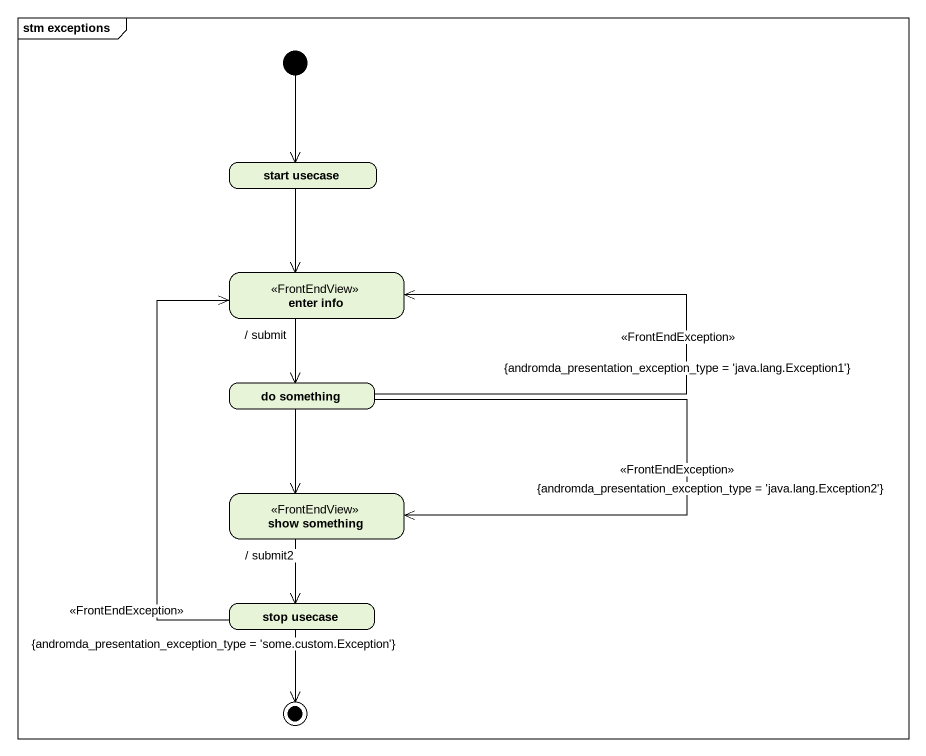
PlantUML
@startuml
mainframe stm exceptions
hide empty description
state "start usecase" as start_usecase
state "enter info" as enter_info <<FrontEndView>>
state "do something" as do_something
state "show something" as show_something <<FrontEndView>>
state "stop usecase" as stop_usecase
[*] --> start_usecase
start_usecase --> enter_info
enter_info --> do_something : / submit
do_something -up-> enter_info : <<FrontEndException>>\n{andromda_presentation_exception_type = 'java.lang.Exception1'}
do_something --> show_something
do_something --> show_something : <<FrontEndException>>\n{andromda_presentation_exception_type = 'java.lang.Exception2'}
show_something --> stop_usecase : / submit2
stop_usecase -up-> enter_info : <<FrontEndException>>\n{andromda_presentation_exception_type = 'some.custom.Exception'}
stop_usecase --> [*]
@enduml
